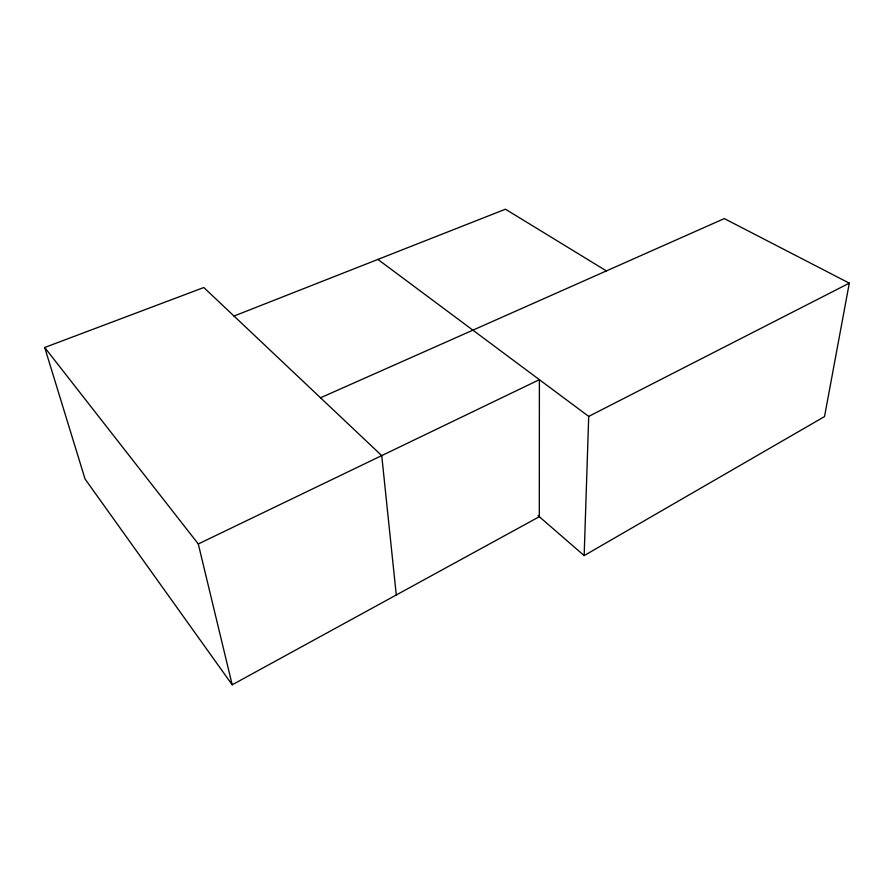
<?xml version="1.0" encoding="UTF-8"?>
<svg xmlns="http://www.w3.org/2000/svg" width="894" height="894" viewBox="0 0 894 894"><rect width="100%" height="100%" fill="white"/><g stroke="black" fill="none" stroke-linecap="round" stroke-linejoin="round"><path stroke-width="1.34" d="M320.521 397.785L724.296 218.594L849.3 283.152L824.525 416.582L584.162 555.587L588.71 416.403L377.905 259.416M44.7 347.487L85.042 478.994L232.194 684.793L539.306 516.71L539.384 379.671L198.289 543.965L44.7 347.487L203.821 287.522L381.727 455.616L396.277 594.991M588.71 416.403L849.3 283.152M234.016 316.051L505.468 209.207L606.389 270.916M538.043 515.614L584.162 555.587M198.289 543.965L232.194 684.793"/></g></svg>
